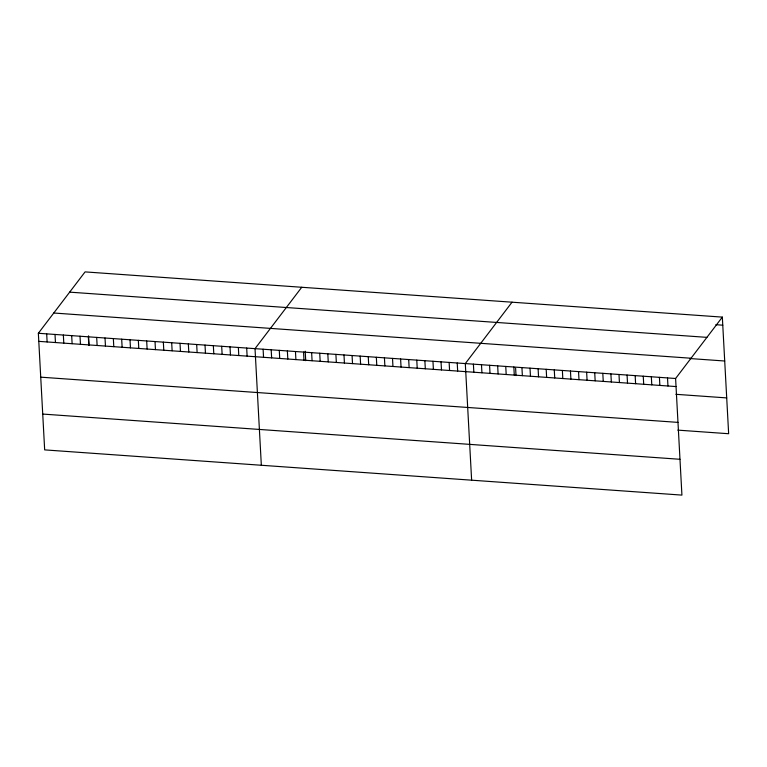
<?xml version="1.0" encoding="UTF-8"?>
<svg xmlns="http://www.w3.org/2000/svg" width="767" height="767" viewBox="0 0 767 767"><rect width="100%" height="100%" fill="white"/><g stroke="black" fill="none" stroke-linecap="round" stroke-linejoin="round"><path stroke-width="1.15" d="M722.332 317.116L675.602 378.495L681.921 495.108L44.668 449.884L38.35 333.271L85.079 271.892L722.332 317.116L728.65 433.729L677.807 430.124M301.747 287.27L255.018 348.649L261.336 465.262M512.04 302.188L465.31 363.568L471.628 480.19M715.841 324.7L722.773 325.189M69.653 292.141L706.915 337.365M53.767 313.013L691.029 358.237M690.051 358.553L724.71 361.008M38.35 333.271L675.602 378.495M38.791 341.353L676.043 386.568M675.871 394.305L726.713 397.91M40.728 377.163L677.98 422.387M42.722 414.065L679.984 459.289M667.52 377.92L667.952 386.002M659.428 377.345L659.869 385.427M651.346 376.77L651.777 384.852M643.254 376.194L643.695 384.277M635.162 375.619L635.603 383.701M627.08 375.053L627.511 383.126M618.988 374.478L619.429 382.551M610.896 373.903L611.337 381.985M602.814 373.328L603.245 381.41M594.722 372.752L595.163 380.835M586.64 372.177L587.071 380.259M578.548 371.602L578.989 379.684M570.456 371.027L570.897 379.109M562.374 370.461L562.805 378.534M554.282 369.886L554.723 377.958M546.19 369.31L546.631 377.393M538.108 368.735L538.539 376.818M530.016 368.16L530.457 376.242M521.934 367.585L522.365 375.667M515.616 368.227L516.018 375.609M513.842 367.01L514.283 375.092M505.75 366.444L506.191 374.517M497.668 365.869L498.099 373.941M489.576 365.293L490.017 373.366M481.484 364.718L481.925 372.8M473.402 364.143L473.833 372.225M457.228 362.992L457.659 371.075M449.136 362.417L449.577 370.499M441.044 361.851L441.485 369.924M432.962 361.276L433.393 369.349M424.87 360.701L425.311 368.783M416.778 360.126L417.219 368.208M408.696 359.55L409.127 367.633M400.604 358.975L401.045 367.057M392.522 358.4L392.953 366.482M384.43 357.825L384.871 365.907M376.338 357.259L376.779 365.332M368.256 356.684L368.687 364.756M360.164 356.109L360.605 364.191M352.072 355.533L352.513 363.616M343.99 354.958L344.421 363.04M335.898 354.383L336.339 362.465M327.816 353.808L328.247 361.89M319.724 353.242L320.165 361.315M311.632 352.667L312.073 360.739M305.208 351.2L305.717 360.682M303.55 352.091L303.981 360.164M295.458 351.516L295.899 359.598M287.366 350.941L287.807 359.023M279.284 350.366L279.715 358.448M271.192 349.79L271.633 357.873M263.11 349.215L263.541 357.297M246.686 348.055L247.118 356.137M238.355 347.461L238.786 355.543M230.014 346.876L230.455 354.948M221.682 346.281L222.123 354.364M213.351 345.687L213.792 353.769M205.019 345.092L205.451 353.175M196.688 344.508L197.119 352.58M188.346 343.913L188.787 351.995M180.015 343.319L180.456 351.401M171.683 342.734L172.124 350.807M163.352 342.14L163.783 350.222M155.02 341.545L155.452 349.627M146.679 340.96L147.12 349.033M138.348 340.366L138.789 348.448M130.016 339.771L130.457 347.854M121.685 339.187L122.126 347.259M113.353 338.592L113.784 346.674M105.021 337.998L105.453 346.08M96.68 337.413L97.121 345.486M88.541 335.821L89.058 345.313M88.349 336.818L88.79 344.901M80.017 336.224L80.458 344.306M71.686 335.639L72.117 343.712M63.354 335.045L63.786 343.127M55.013 334.45L55.454 342.533M46.682 333.856L47.123 341.938"/></g></svg>
